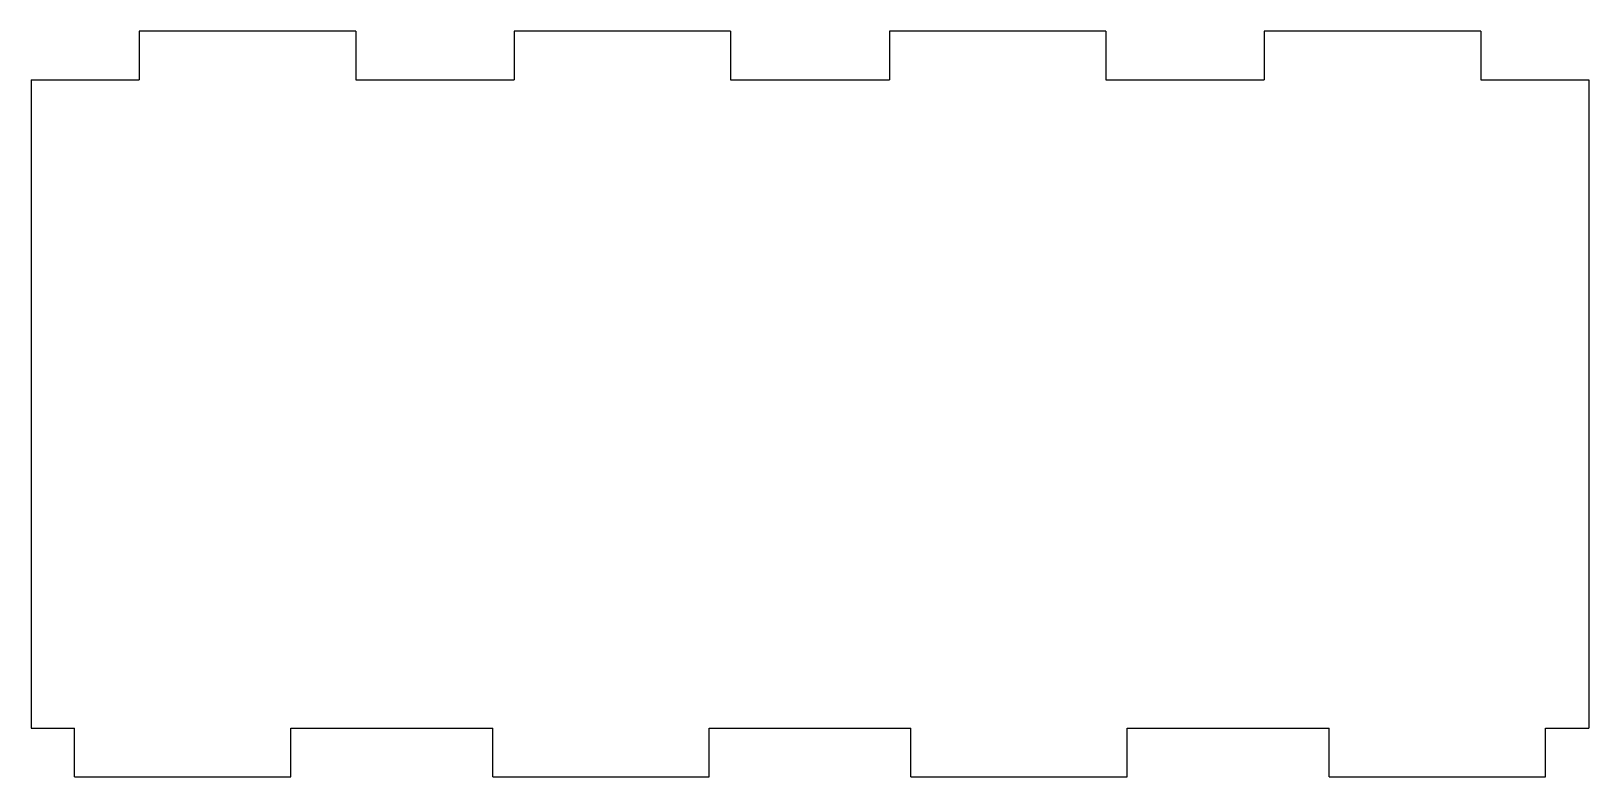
# Model space of a CAD drawing. Header units: millimetres. Extents: x -36 to 36, y 0 to 34.5.
import ezdxf

# ---------------------------------------------------------------- set-up
doc = ezdxf.new("R2010")
doc.units = ezdxf.units.MM

msp = doc.modelspace()

# ---------------------------------------------------------------- linework, layer by layer
at = {"color": 7, "linetype": 'Continuous', "lineweight": 25}
for p, q in [((-21, 34.5), (-31, 34.5)), ((-31, 34.5), (-31, 32.25)), ((-21, 34.5), (-21, 32.25)), ((-3.667, 34.5), (-13.667, 34.5)), ((-13.667, 34.5), (-13.667, 32.25)), ((-3.667, 34.5), (-3.667, 32.25)), ((13.667, 34.5), (3.667, 34.5)), ((3.667, 34.5), (3.667, 32.25)), ((13.667, 34.5), (13.667, 32.25)), ((31, 34.5), (21, 34.5)), ((21, 34.5), (21, 32.25)), ((31, 34.5), (31, 32.25)), ((-36, 32.25), (-31, 32.25)), ((-36, 32.25), (-36, 2.25)), ((-21, 32.25), (-13.667, 32.25)), ((-3.667, 32.25), (3.667, 32.25)), ((13.667, 32.25), (21, 32.25)), ((31, 32.25), (36, 32.25)), ((36, 32.25), (36, 2.25)), ((-36, 2.25), (-34, 2.25)), ((-34, 0), (-34, 2.25)), ((-24, 0), (-24, 2.25)), ((-24, 2.25), (-14.667, 2.25)), ((-14.667, 0), (-14.667, 2.25)), ((-4.667, 0), (-4.667, 2.25)), ((-4.667, 2.25), (4.667, 2.25)), ((4.667, 0), (4.667, 2.25)), ((14.667, 0), (14.667, 2.25)), ((14.667, 2.25), (24, 2.25)), ((24, 0), (24, 2.25)), ((34, 0), (34, 2.25)), ((34, 2.25), (36, 2.25)), ((-34, 0), (-24, 0)), ((-14.667, 0), (-4.667, 0)), ((4.667, 0), (14.667, 0)), ((24, 0), (34, 0))]:
    msp.add_line(p, q, dxfattribs=at)

doc.saveas('drawing.dxf')
